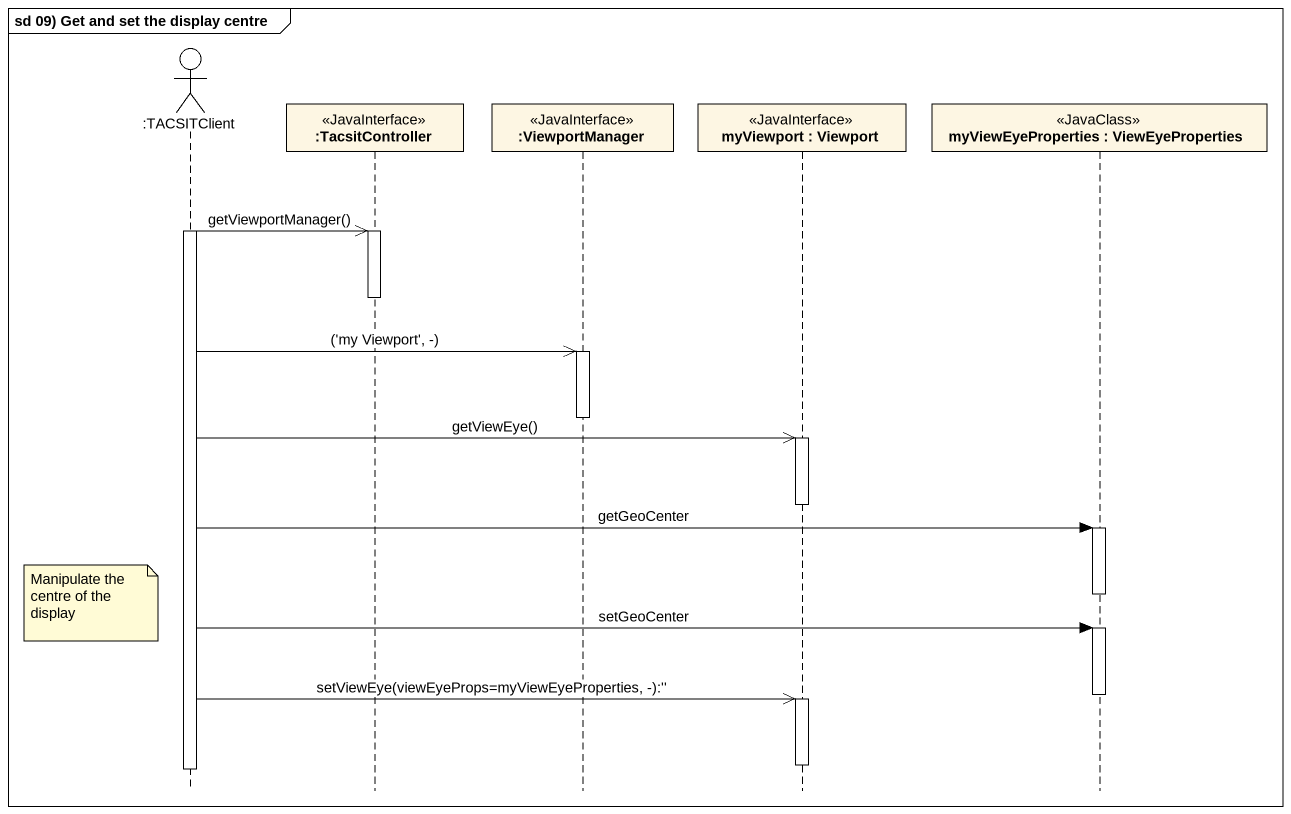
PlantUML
@startuml
mainframe sd 09) Get and set the display centre
hide footbox
actor ":TACSITClient" as TACSITClient
participant ":TacsitController" as TacsitController <<JavaInterface>>
participant ":ViewportManager" as ViewportManager <<JavaInterface>>
participant "myViewport : Viewport" as myViewport <<JavaInterface>>
participant "myViewEyeProperties : ViewEyeProperties" as myViewEyeProperties <<JavaClass>>

activate TACSITClient
TACSITClient ->> TacsitController : getViewportManager()
activate TacsitController
deactivate TacsitController
TACSITClient ->> ViewportManager : ('my Viewport', -)
activate ViewportManager
deactivate ViewportManager
TACSITClient ->> myViewport : getViewEye()
activate myViewport
deactivate myViewport
TACSITClient -> myViewEyeProperties : getGeoCenter
activate myViewEyeProperties
deactivate myViewEyeProperties
note left of TACSITClient : Manipulate the centre of the display
TACSITClient -> myViewEyeProperties : setGeoCenter
activate myViewEyeProperties
deactivate myViewEyeProperties
TACSITClient ->> myViewport : setViewEye(viewEyeProps=myViewEyeProperties, -):''
activate myViewport
deactivate myViewport
deactivate TACSITClient
@enduml
